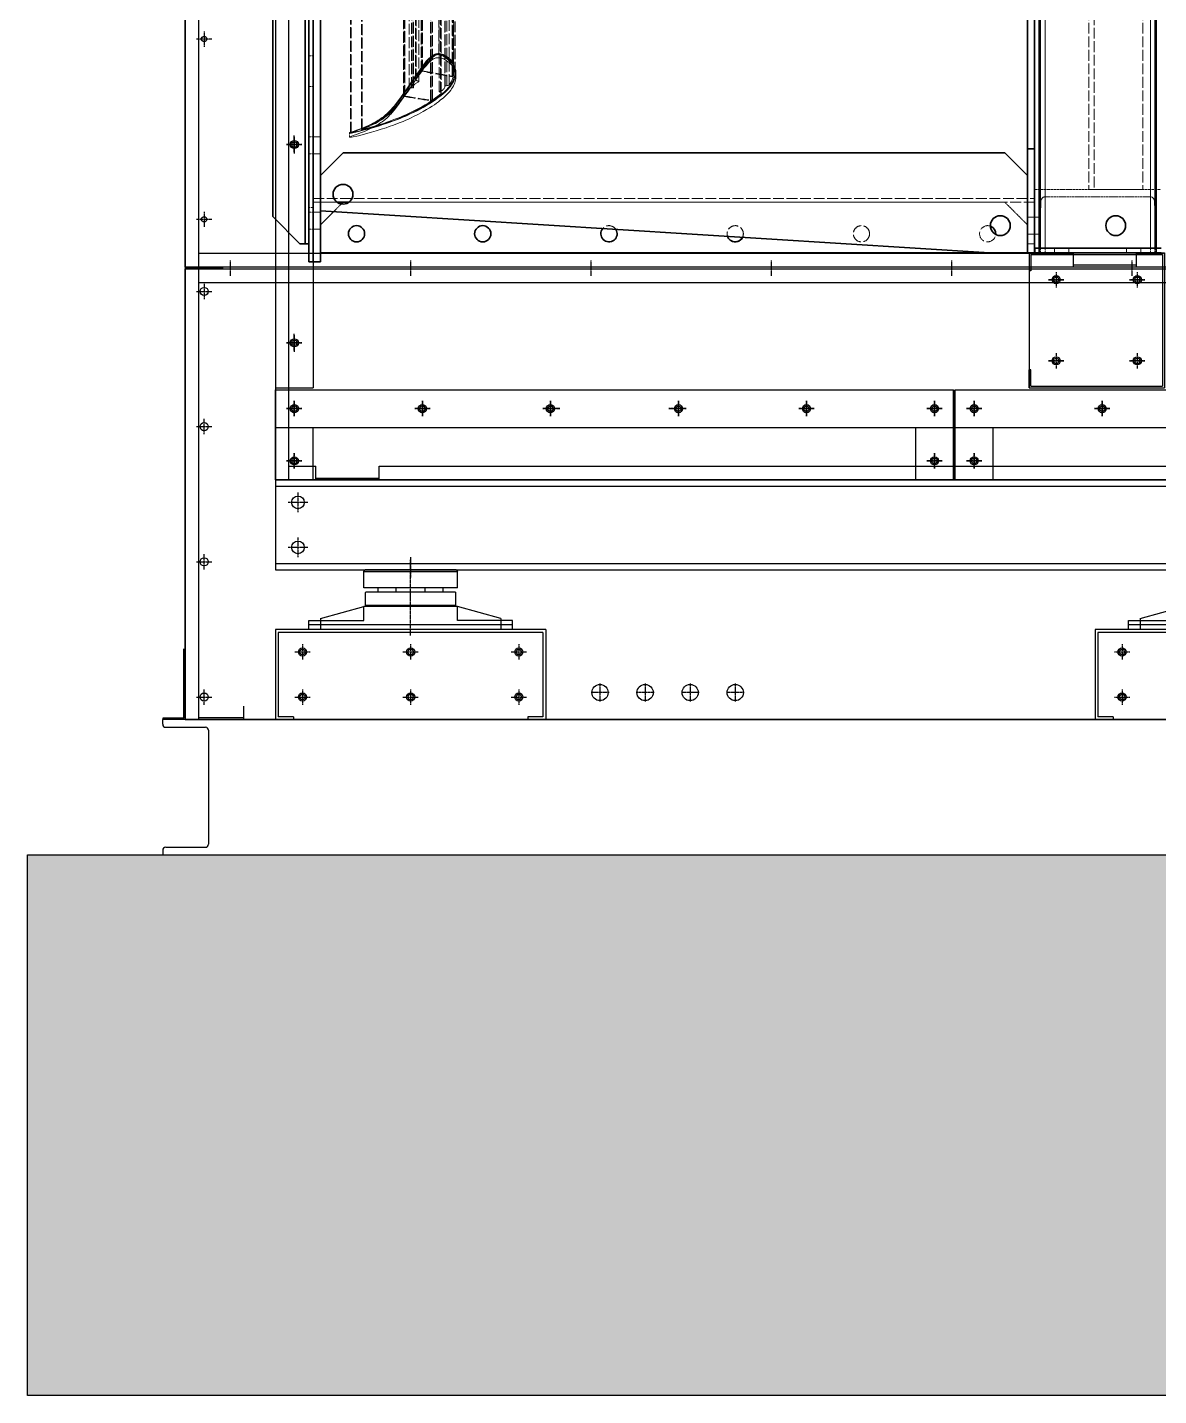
# Model space of a CAD drawing. Header units: millimetres. Extents: x 2913 to 35025, y 2470 to 25178.
# Drawn here: x 14128 to 15382, y 9528 to 11046 of the extents above; entities that cross this region are included whole.
import ezdxf

# ---------------------------------------------------------------- set-up
doc = ezdxf.new("R2010")
doc.units = ezdxf.units.MM
doc.linetypes.add('CENTER', pattern=[2, 1.25, -0.25, 0.25, -0.25])
doc.linetypes.add('DASHED', pattern=[15, 12, -3])
doc.layers.add('center', color=1, linetype='CENTER')
doc.layers.add('냉각탑_찬넬방진', color=1, linetype='Continuous')

# ---------------------------------------------------------------- blocks, each defined once
blk = doc.blocks.new('A$C246C749F')
for p, q in [((0, 150), (0, 0)), ((0, 150), (150, 150)), ((0, 150), (0, 130)), ((2, 148), (148, 148)), ((2, 148), (2, 130)), ((148, 148), (148, 2)), ((150, 150), (150, 0)), ((2, 130), (0, 130)), ((2, 20), (0, 20)), ((0, 0), (0, 20)), ((2, 2), (2, 20)), ((0, 0), (150, 0)), ((2, 2), (148, 2))]:
    blk.add_line(p, q)
for centre in [(30, 120), (120, 120), (30, 30), (120, 30)]:
    blk.add_circle(centre, 3)
at = {"layer": 'center'}
for p, q in [((30, 128.5), (30, 111.5)), ((120, 128.5), (120, 111.5)), ((38.5, 120), (21.5, 120)), ((128.5, 120), (111.5, 120)), ((30, 38.5), (30, 21.5)), ((120, 38.5), (120, 21.5)), ((38.5, 30), (21.5, 30)), ((128.5, 30), (111.5, 30))]:
    blk.add_line(p, q, dxfattribs=at)
blk = doc.blocks.new('A$C637D7238')
at = {"color": 7, "lineweight": 35}
for p, q in [((40, 0), (40, 2540)), ((45, 0), (45, 2540)), ((45, 0), (45, 2540)), ((53, 0), (53, 2540)), ((850, 2530), (850, 10)), ((980, 2530), (980, 10)), ((0, 1268), (0, 50)), ((837, 1270), (837, 125.3)), ((845, 1270), (845, 125.3)), ((36, 1250), (36, 20)), ((40, 1250), (40, 20)), ((40, 228.5), (40, 1250)), ((812, 120.7), (78, 120.7)), ((795, 10), (53, 56.3)), ((795, 10), (53, 10))]:
    blk.add_line(p, q, dxfattribs=at)
at = {"color": 7, "linetype": 'DASHED', "lineweight": 13}
for p, q in [((850, 2530), (850, 10)), ((851.6, 2530), (851.6, 10)), ((856.6, 2530), (856.6, 10)), ((973.4, 2530), (973.4, 10)), ((978.4, 2530), (978.4, 10)), ((980, 2530), (980, 10)), ((40, 60.1), (40, 2479.8)), ((45, 66), (45, 2474)), ((45, 66), (45, 2474)), ((45, 70), (45, 2470)), ((845, 66), (845, 2474)), ((845, 2414.7), (845, 125.3)), ((53, 95.7), (53, 1270)), ((837, 1270), (837, 95.7)), ((184.2, 229.8), (184.2, 1162.5)), ((164.5, 211), (164.5, 1145.7)), ((165.5, 212.4), (165.5, 1147.1)), ((165.5, 212.3), (165.5, 1146.9)), ((165.8, 211.2), (165.8, 1146)), ((166.1, 211.9), (166.1, 1146.6)), ((199, 205.9), (199, 1140.9)), ((199.4, 205.1), (199.4, 1140.2)), ((200, 204.7), (200, 1139.9)), ((200, 204.7), (200, 1139.8)), ((200.4, 206.2), (200.4, 1141.3)), ((200.8, 209.6), (200.8, 1144.4)), ((202.3, 209.6), (202.3, 1144.4)), ((151.5, 192), (151.5, 1127.4)), ((153.9, 192.9), (153.9, 1128.3)), ((155.6, 193), (155.6, 1128.4)), ((155.9, 194.1), (155.9, 1129.5)), ((156, 193.2), (156, 1128.6)), ((156, 193.2), (156, 1128.6)), ((158.4, 202.1), (158.4, 1137.3)), ((158.6, 202.4), (158.6, 1137.6)), ((159.1, 201.3), (159.1, 1136.6)), ((162.1, 199.7), (162.1, 1135.1)), ((162.1, 199.5), (162.1, 1134.8)), ((162.2, 199.6), (162.2, 1134.9)), ((184.6, 188.7), (184.6, 1124)), ((184.7, 188.8), (184.7, 1124.2)), ((184.7, 188.6), (184.7, 1123.9)), ((190.8, 195), (190.8, 1130.4)), ((190.8, 195), (190.8, 1130.4)), ((190.9, 194.1), (190.9, 1129.5)), ((191.2, 195.2), (191.2, 1130.6)), ((193.3, 195.3), (193.3, 1130.7)), ((195.7, 196.2), (195.7, 1131.6)), ((145, 182.9), (145, 1118)), ((145.9, 184.2), (145.9, 1119.4)), ((145.9, 184.1), (145.9, 1119.3)), ((146.4, 183.2), (146.4, 1118.3)), ((146.5, 183.8), (146.5, 1118.9)), ((175, 178.6), (175, 1113.4)), ((175.5, 178.1), (175.5, 1112.8)), ((175.6, 178.3), (175.6, 1113)), ((175.9, 179.1), (175.9, 1113.9)), ((177.1, 179.2), (177.1, 1114)), ((186.3, 187.8), (186.3, 1123.1)), ((186.7, 186.6), (186.7, 1121.8)), ((187, 187), (187, 1122.3)), ((86.2, 143.1), (86.2, 1069.7)), ((86.3, 143.2), (86.3, 1069.8)), ((87, 143), (87, 1069.5)), ((98.6, 146.6), (98.6, 1074.6)), ((98.7, 146.7), (98.7, 1074.8)), ((99.4, 146.5), (99.4, 1074.5)), ((905, 475), (905, 80)), ((911, 484.5), (911, 80)), ((965, 475), (965, 80)), ((45, 70), (845, 70)), ((45, 70), (845, 70)), ((845, 66), (84.6, 66)), ((812, 66), (84.6, 66)), ((845, 66), (84.6, 66)), ((812, 66), (84.6, 66)), ((795, 10), (53, 10))]:
    blk.add_line(p, q, dxfattribs=at)
at = {"color": 7, "lineweight": 13}
for p, q in [((851.6, 2525), (851.6, 15)), ((856.6, 2525), (856.6, 15)), ((973.4, 2525), (973.4, 15)), ((978.4, 2525), (978.4, 15))]:
    blk.add_line(p, q, dxfattribs=at)
at = {"color": 7, "linetype": 'DASHED', "lineweight": 13, "ltscale": 0.008333}
for p, q in [((45, 228.5), (40, 228.5)), ((45, 194.5), (40, 194.5)), ((45, 138.5), (40, 138.5)), ((45, 138.5), (40, 138.5)), ((45, 119.5), (40, 119.5)), ((45, 119.5), (40, 119.5)), ((40, 60), (45, 60)), ((45, 55.1), (40, 55.1)), ((45, 55.1), (40, 55.1)), ((45, 36.1), (40, 36.1)), ((45, 36.1), (40, 36.1)), ((850, 10), (845, 10)), ((851.6, 15), (851.6, 10)), ((856.6, 15), (856.6, 10)), ((867, 10), (867, 15)), ((867, 15), (867, 10)), ((883, 10), (883, 15)), ((883, 15), (883, 10)), ((947, 10), (947, 15)), ((947, 15), (947, 10)), ((963, 10), (963, 15)), ((963, 15), (963, 10)), ((973.4, 15), (973.4, 10)), ((978.4, 15), (978.4, 10)), ((985, 10), (980, 10))]:
    blk.add_line(p, q, dxfattribs=at)
at = {"color": 7, "lineweight": 35, "ltscale": 0.056755}
blk.add_line((40, 194.5), (40, 228.5), dxfattribs=at)
at = {"color": 7, "linetype": 'DASHED', "lineweight": 13, "ltscale": 0.007646}
blk.add_line((203.3, 205), (203.3, 209.6), dxfattribs=at)
at = {"color": 7, "lineweight": 35, "ltscale": 0.224141}
blk.add_line((40, 60), (40, 194.5), dxfattribs=at)
at = {"color": 7, "linetype": 'DASHED', "lineweight": 13, "ltscale": 0.002883}
blk.add_line((153.9, 192.9), (155.6, 193), dxfattribs=at)
at = {"color": 7, "linetype": 'DASHED', "lineweight": 13, "ltscale": 4.21127e-05}
blk.add_line((156, 193.2), (156, 193.2), dxfattribs=at)
at = {"color": 7, "linetype": 'DASHED', "lineweight": 13, "ltscale": 0.003031}
blk.add_line((186.3, 187.8), (184.7, 188.6), dxfattribs=at)
at = {"color": 7, "linetype": 'DASHED', "lineweight": 13, "ltscale": 4.2301e-05}
blk.add_line((190.8, 195), (190.8, 195), dxfattribs=at)
at = {"color": 7, "linetype": 'DASHED', "lineweight": 13, "ltscale": 0.00353}
blk.add_line((193.3, 195.3), (191.2, 195.2), dxfattribs=at)
at = {"color": 7, "linetype": 'DASHED', "lineweight": 13, "ltscale": 0.013333}
for p, q in [((45, 138.5), (53, 138.5)), ((45, 138.5), (53, 138.5)), ((845, 125.3), (837, 125.3)), ((45, 119.5), (53, 119.5)), ((45, 119.5), (53, 119.5)), ((45, 66), (53, 66)), ((45, 66), (53, 66)), ((845, 66), (837, 66)), ((845, 66), (837, 66)), ((45, 55.1), (53, 55.1)), ((45, 55.1), (53, 55.1)), ((845, 49.5), (837, 49.5)), ((837, 49.5), (845, 49.5)), ((837, 49.5), (845, 49.5)), ((845, 49.5), (837, 49.5)), ((45, 36.1), (53, 36.1)), ((45, 36.1), (53, 36.1)), ((845, 30.5), (837, 30.5)), ((837, 30.5), (845, 30.5)), ((837, 30.5), (845, 30.5)), ((845, 30.5), (837, 30.5)), ((845, 20), (837, 20)), ((845, 10), (837, 10))]:
    blk.add_line(p, q, dxfattribs=at)
at = {"color": 7, "linetype": 'DASHED', "lineweight": 13, "ltscale": 0.007705}
blk.add_line((85.1, 138.4), (85.1, 143.1), dxfattribs=at)
at = {"color": 7, "lineweight": 35, "ltscale": 0.192122}
for p, q in [((837, 10), (837, 125.3)), ((845, 125.3), (845, 10)), ((845, 10), (845, 125.3))]:
    blk.add_line(p, q, dxfattribs=at)
at = {"color": 7, "lineweight": 35, "ltscale": 0.013333}
for p, q in [((845, 125.3), (837, 125.3)), ((845, 10), (837, 10)), ((53, 0), (45, 0)), ((53, 0), (45, 0))]:
    blk.add_line(p, q, dxfattribs=at)
at = {"color": 7, "lineweight": 35, "ltscale": 0.058926}
for p, q in [((78, 120.7), (53, 95.7)), ((812, 120.7), (837, 95.7))]:
    blk.add_line(p, q, dxfattribs=at)
at = {"color": 7, "lineweight": 35, "ltscale": 0.065747}
blk.add_line((53, 56.3), (53, 95.7), dxfattribs=at)
at = {"color": 7, "lineweight": 35, "ltscale": 0.142898}
blk.add_line((837, 10), (837, 95.7), dxfattribs=at)
at = {"color": 7, "linetype": 'DASHED', "lineweight": 13, "ltscale": 0.116667}
blk.add_line((845, 80), (845, 10), dxfattribs=at)
at = {"color": 7, "linetype": 'DASHED', "lineweight": 13, "ltscale": 0.233333}
blk.add_line((845, 80), (985, 80), dxfattribs=at)
at = {"color": 7, "linetype": 'DASHED', "lineweight": 13, "ltscale": 0.1}
blk.add_line((905, 80), (965, 80), dxfattribs=at)
at = {"color": 7, "linetype": 'DASHED', "lineweight": 13, "ltscale": 0.006667}
blk.add_line((45, 66), (45, 70), dxfattribs=at)
at = {"color": 7, "linetype": 'DASHED', "lineweight": 13, "ltscale": 0.043934}
blk.add_line((71.4, 66), (45, 66), dxfattribs=at)
blk.add_line((71.4, 66), (45, 66), dxfattribs=at)
at = {"color": 7, "linetype": 'DASHED', "lineweight": 13, "ltscale": 0.11}
blk.add_line((45, 66), (45, 0), dxfattribs=at)
at = {"color": 7, "linetype": 'DASHED', "lineweight": 13, "ltscale": 0.020195}
blk.add_line((67.4, 55.4), (76, 64), dxfattribs=at)
blk.add_line((67.4, 55.4), (76, 64), dxfattribs=at)
at = {"color": 7, "lineweight": 35, "ltscale": 0.022133}
blk.add_line((84.6, 66), (71.4, 66), dxfattribs=at)
blk.add_line((84.6, 66), (71.4, 66), dxfattribs=at)
at = {"color": 7, "lineweight": 35, "ltscale": 0.004807}
blk.add_line((76, 64), (78, 66), dxfattribs=at)
blk.add_line((76, 64), (78, 66), dxfattribs=at)
at = {"color": 7, "lineweight": 35, "ltscale": 0.011067}
blk.add_line((84.6, 66), (78, 66), dxfattribs=at)
blk.add_line((84.6, 66), (78, 66), dxfattribs=at)
at = {"color": 7, "linetype": 'DASHED', "lineweight": 13, "ltscale": 0.058926}
blk.add_line((812, 66), (837, 41), dxfattribs=at)
blk.add_line((812, 66), (837, 41), dxfattribs=at)
at = {"color": 7, "linetype": 'DASHED', "lineweight": 13, "ltscale": 0.095349}
for p, q in [((852, 67.2), (850, 10)), ((980, 10), (978, 67.2))]:
    blk.add_line(p, q, dxfattribs=at)
at = {"color": 7, "linetype": 'DASHED', "lineweight": 13, "ltscale": 0.193355}
blk.add_line((973, 72), (857, 72), dxfattribs=at)
at = {"color": 7, "lineweight": 35, "ltscale": 0.070711}
blk.add_line((0, 50), (30, 20), dxfattribs=at)
at = {"color": 7, "linetype": 'DASHED', "lineweight": 13, "ltscale": 0.093818}
blk.add_line((53, 0), (53, 56.3), dxfattribs=at)
at = {"color": 7, "lineweight": 35, "ltscale": 0.033924}
blk.add_line((53, 41), (67.4, 55.4), dxfattribs=at)
blk.add_line((53, 41), (67.4, 55.4), dxfattribs=at)
at = {"color": 7, "linetype": 'DASHED', "lineweight": 13, "ltscale": 0.010079}
for p, q in [((851, 49.5), (845, 49.5)), ((845, 49.5), (851, 49.5)), ((851, 30.5), (845, 30.5)), ((845, 30.5), (851, 30.5))]:
    blk.add_line(p, q, dxfattribs=at)
at = {"color": 7, "linetype": 'DASHED', "lineweight": 13, "ltscale": 0.010632}
blk.add_line((851.4, 49.5), (845, 49.5), dxfattribs=at)
blk.add_line((851.4, 49.5), (845, 49.5), dxfattribs=at)
at = {"color": 7, "linetype": 'DASHED', "lineweight": 13, "ltscale": 0.008224}
blk.add_line((53, 36.1), (53, 41), dxfattribs=at)
at = {"color": 7, "linetype": 'DASHED', "lineweight": 13, "ltscale": 0.051667}
blk.add_line((53, 41), (53, 10), dxfattribs=at)
at = {"color": 7, "lineweight": 35, "ltscale": 0.043443}
blk.add_line((53, 10), (53, 36.1), dxfattribs=at)
at = {"color": 7, "linetype": 'DASHED', "lineweight": 13, "ltscale": 0.009526}
blk.add_line((850.7, 30.5), (845, 30.5), dxfattribs=at)
blk.add_line((850.7, 30.5), (845, 30.5), dxfattribs=at)
at = {"color": 7, "lineweight": 35, "ltscale": 0.01}
blk.add_line((30, 20), (36, 20), dxfattribs=at)
at = {"color": 7, "lineweight": 35, "ltscale": 0.006667}
blk.add_line((40, 20), (36, 20), dxfattribs=at)
at = {"color": 7, "lineweight": 35, "ltscale": 0.07}
blk.add_line((837, 10), (795, 10), dxfattribs=at)
at = {"color": 7, "lineweight": 35, "ltscale": 0.008333}
for p, q in [((845, 10), (850, 10)), ((845.2, 15), (845.2, 10)), ((980, 10), (985, 10)), ((40, 0), (45, 0))]:
    blk.add_line(p, q, dxfattribs=at)
at = {"color": 7, "lineweight": 35, "ltscale": 0.233333}
for p, q in [((985.2, 15), (845.2, 15)), ((845.2, 10), (985.2, 10))]:
    blk.add_line(p, q, dxfattribs=at)
at = {"color": 7, "linetype": 'DASHED', "lineweight": 13, "ltscale": 0.002746}
for p, q in [((850, 10), (851.6, 10)), ((980, 10), (978.4, 10))]:
    blk.add_line(p, q, dxfattribs=at)
at = {"color": 7, "linetype": 'DASHED', "lineweight": 13, "ltscale": 0.008328}
for p, q in [((856.6, 10), (851.6, 10)), ((978.4, 10), (973.4, 10))]:
    blk.add_line(p, q, dxfattribs=at)
at = {"color": 7, "linetype": 'DASHED', "lineweight": 13, "ltscale": 0.194519}
blk.add_line((856.6, 10), (973.4, 10), dxfattribs=at)
at = {"color": 7, "linetype": 'DASHED', "lineweight": 13}
for points in [[(85.6, 143.3), (89.3, 144.5), (93.1, 145.8), (97.3, 147.4), (99.6, 148.3), (102.5, 149.5), (105.4, 150.8), (108.4, 152.2), (111.2, 153.6), (113.7, 154.9), (115.4, 155.9), (117, 156.9), (118.6, 157.9), (120.1, 158.9), (121.5, 159.9), (122.8, 160.8), (124, 161.8), (125.2, 162.8), (126.5, 163.9), (127.6, 165), (128.8, 166.1), (130.1, 167.4), (131.3, 168.8), (132.6, 170.3), (134.7, 172.7), (136.1, 174.5), (139, 178.3), (142.4, 183), (146.2, 188.2), (149.4, 192.8), (153.2, 198.3), (154.8, 200.6), (157.4, 204.6), (159.8, 208.1), (162.7, 212.1), (165.8, 216.4), (167, 218.1), (168.6, 220.2), (170.4, 222.3), (172.1, 224.2), (173.6, 225.8), (174.5, 226.7), (176, 228), (176.7, 228.5), (177.4, 229.1), (178.2, 229.6), (179.1, 230), (179.7, 230.2), (180.3, 230.4), (181.1, 230.6), (181.8, 230.7), (183, 230.9), (184.3, 230.9)], [(86.3, 143.2), (90.2, 144.4), (92.1, 145), (95.3, 146.2), (98.4, 147.3), (103.1, 149.3), (106.3, 150.6), (109.3, 152.1), (112.3, 153.5), (114.8, 154.9), (117.6, 156.5), (120.2, 158.2), (122.7, 159.9), (125, 161.7), (126.3, 162.8), (127.6, 164), (128.8, 165.1), (130, 166.3), (131.3, 167.6), (132.5, 168.9), (134.5, 171.2), (136.6, 173.9), (138.1, 175.8), (140.7, 179.2), (143.4, 182.9), (147.1, 188.1), (149.6, 191.5), (152.5, 195.8), (155.2, 199.7), (157.8, 203.7), (160.5, 207.6), (162.4, 210.3), (165, 213.8), (166.2, 215.5), (167.7, 217.5), (168.4, 218.5), (169.5, 220), (171, 221.9), (172.8, 223.8), (174.4, 225.5), (175.5, 226.6), (176.4, 227.4), (177.4, 228.2), (178, 228.6), (178.6, 229), (179.4, 229.5), (180.5, 229.9), (181.1, 230.1), (182.1, 230.3), (183.2, 230.4), (184.2, 230.4)], [(184.2, 229.8), (183.6, 229.7), (183.1, 229.7), (182.4, 229.6), (181.7, 229.5), (180.8, 229.2), (180.3, 229), (179.9, 228.7), (179.4, 228.4), (179, 228.1), (177.8, 227.1), (176.6, 226.1), (175.6, 225.1), (174.6, 224), (172.7, 221.9), (171.7, 220.8)], [(202.3, 209.6), (202.2, 210.8), (202.1, 212.1), (201.8, 213.4), (201.4, 214.9), (201, 215.8), (200.3, 217.7), (199.8, 218.8), (199.4, 219.6), (199, 220.4), (198.5, 221.2), (197.7, 222.3), (197, 223.3), (196.1, 224.2), (195.1, 225.1), (194.3, 225.7), (193.5, 226.3), (191.5, 227.6), (190.4, 228.4), (189.1, 229.1), (188.3, 229.5), (187.3, 229.9), (186.1, 230.2), (185.2, 230.4), (184.2, 230.4)], [(184.2, 229.8), (184.8, 229.7), (185.4, 229.6), (186, 229.5), (186.6, 229.3), (187.7, 228.8), (188.6, 228.3), (189.7, 227.6), (191.3, 226.6), (192.5, 225.8), (193.7, 224.8), (194.7, 223.9), (195.4, 223.3), (196, 222.6), (196.5, 221.9), (197, 221.2), (197.4, 220.4), (198.1, 219.1), (198.6, 218), (199.3, 216.4), (199.7, 215.3), (200, 214.3), (200.4, 212.9), (200.6, 211.8), (200.7, 210.7), (200.8, 209.6)], [(203.3, 209.6), (203.2, 210.5), (203.2, 211.5), (203, 212.5), (202.8, 213.4), (202.5, 214.4), (202, 215.9), (201.4, 217.5), (200.7, 219), (200.3, 219.8), (199.9, 220.6), (199.2, 221.7), (198.4, 222.8), (197.6, 223.8), (196.7, 224.7), (195.9, 225.4), (194.5, 226.4), (193.4, 227.2), (191.8, 228.3), (190.7, 229), (190.1, 229.3), (189.2, 229.8), (188.1, 230.2), (186.9, 230.6), (185.8, 230.8), (185.1, 230.9), (184.3, 230.9)], [(85.6, 138.7), (89.3, 139.9), (93.1, 141.2), (97.3, 142.8), (99.7, 143.7), (102.6, 144.9), (105.4, 146.2), (108.4, 147.6), (111.2, 149), (113.7, 150.3), (115.4, 151.3), (117, 152.3), (118.6, 153.3), (120.1, 154.3), (121.5, 155.3), (122.8, 156.2), (124, 157.2), (125.2, 158.2), (126.5, 159.3), (127.6, 160.4), (128.8, 161.5), (130.1, 162.8), (131.3, 164.2), (132.6, 165.7), (134.7, 168.1), (136.2, 170), (138.6, 173.1), (140.3, 175.4), (143, 179.1), (147.8, 185.9), (149.4, 188.2), (153.2, 193.7), (154.8, 196), (158, 200.9), (159.8, 203.6), (161.7, 206.2), (165, 210.8), (167, 213.5), (168.1, 214.9), (170.1, 217.4), (172.1, 219.7), (173.3, 220.9), (174.5, 222.1), (175.8, 223.2), (176.7, 224), (177.4, 224.5), (178.2, 225), (179, 225.4), (179.6, 225.6), (180.3, 225.8), (181, 226), (181.7, 226.1), (183, 226.3), (184.3, 226.3)], [(171.7, 220.8), (170.4, 219.1), (169.2, 217.4), (166.7, 214.1), (165.5, 212.4)], [(203.3, 205), (203.2, 205.9), (203.2, 206.9), (203, 207.9), (202.8, 208.9), (202.5, 209.8), (202.2, 210.8), (201.8, 211.9), (200.9, 214), (200.2, 215.6), (199.5, 216.7), (198.7, 217.9), (197.9, 218.8), (197, 219.8), (196, 220.6), (195.3, 221.3), (194.4, 221.9), (192.5, 223.2), (191.3, 224), (190.7, 224.4), (189.7, 224.9), (188.6, 225.4), (187.3, 225.9), (186.3, 226.1), (185.2, 226.3), (184.3, 226.3)], [(87, 143), (94.2, 144.6), (101, 146.4), (106.3, 147.8), (111.6, 149.3), (116.7, 150.8), (121.7, 152.4), (126.5, 154), (128.9, 154.8), (134.6, 156.8), (140.1, 159), (145, 161), (149.8, 163.2), (152.8, 164.6), (155.7, 166), (159, 167.6), (162.2, 169.3), (164.8, 170.7), (167.5, 172.2), (169.8, 173.5), (172, 174.8), (175.1, 176.7), (178, 178.6), (180.8, 180.6), (183.5, 182.6), (185.8, 184.4), (188.4, 186.6), (190.8, 188.8), (192, 190), (193.1, 191.1), (194.7, 192.8), (196, 194.4), (197.2, 196), (198.2, 197.6), (199.2, 199.2), (200, 200.8), (200.7, 202.4), (201.3, 204), (201.8, 205.7), (202.1, 207.1), (202.2, 208.5), (202.3, 209.6)], [(87.6, 142.7), (95, 144.5), (101.8, 146.2), (105.7, 147.2), (109.6, 148.3), (114.7, 149.8), (118.5, 150.9), (122.1, 152.1), (125.7, 153.2), (129.3, 154.5), (133.9, 156.1), (138.4, 157.8), (141.5, 159), (144.5, 160.3), (147.5, 161.6), (150.5, 162.9), (153.4, 164.3), (156.3, 165.7), (161.6, 168.3), (164.2, 169.7), (166.8, 171.1), (170.6, 173.3), (173.9, 175.3), (177.4, 177.5), (180.8, 179.8), (183.7, 182), (186.4, 184), (188.9, 186.1), (190.9, 187.9), (192.8, 189.7), (194.6, 191.6), (196.1, 193.2), (197.4, 194.9), (198.5, 196.4), (199.5, 198), (200.4, 199.6), (201.2, 201.2), (201.9, 202.9), (202.4, 204.5), (202.9, 206.1), (203.1, 207.5), (203.3, 208.9), (203.3, 209.6)], [(87.6, 138.1), (95, 139.8), (101.8, 141.5), (105.7, 142.6), (109.6, 143.7), (114.8, 145.2), (120.3, 146.9), (125.7, 148.6), (129.3, 149.9), (133.9, 151.5), (138.4, 153.2), (141.5, 154.5), (144.6, 155.7), (147.6, 157), (150.5, 158.3), (153.5, 159.7), (156.3, 161.1), (161.6, 163.8), (164.2, 165.1), (166.8, 166.5), (170.6, 168.7), (174, 170.7), (176.7, 172.4), (179.3, 174.2), (181.8, 176), (183.8, 177.4), (186.3, 179.4), (188.9, 181.5), (190.9, 183.3), (192.8, 185.1), (194.6, 187), (196.1, 188.6), (197.4, 190.3), (198.5, 191.9), (199.5, 193.4), (200.4, 195), (201.2, 196.7), (201.9, 198.3), (202.5, 199.9), (202.9, 201.5), (203.1, 202.9), (203.2, 204), (203.3, 205)], [(162.1, 199.5), (160.5, 198.8), (159.7, 198.5), (159.1, 198.1), (158.2, 197.6), (157.5, 197), (156.9, 196.4), (156.5, 195.9), (156.2, 195.3), (156, 194.7), (155.9, 194.1)], [(164.5, 211), (162.6, 208.4), (160.3, 204.9), (158.6, 202.4)], [(165.8, 211.2), (165.2, 211.3), (165, 211.2), (164.7, 211.1), (164.6, 211.1), (164.5, 211)], [(200, 204.7), (199.4, 202.9), (198.6, 201.2), (197.8, 199.5), (196.8, 197.8), (195.7, 196.2)], [(199, 205.9), (199.6, 205.8), (199.8, 205.9), (200.1, 205.9), (200.2, 206), (200.3, 206.1), (200.4, 206.2)], [(200.8, 209.6), (200.7, 208.2), (200.5, 206.9), (200.4, 206.2)], [(136, 171.2), (138.4, 174), (140.6, 176.9), (143.2, 180.5), (145, 182.9)], [(146.4, 183.2), (145.7, 183.2), (145.5, 183.2), (145.2, 183.1), (145.1, 183), (145, 182.9)], [(153.9, 192.9), (153.1, 192.8), (152.5, 192.6), (151.9, 192.4), (151.6, 192.2), (151.5, 192)], [(155.6, 193), (155.9, 193), (156, 193.1), (156, 193.2), (156, 193.2)], [(177.1, 179.2), (179.2, 180.7), (181.1, 182.1), (183.1, 183.6), (184.9, 185.1), (186.7, 186.6)], [(184.7, 188.8), (186.3, 189.4), (187.1, 189.8), (187.8, 190.1), (188.6, 190.6), (189.3, 191.2), (189.9, 191.7), (190.3, 192.3), (190.6, 192.9), (190.8, 193.5), (190.9, 194.1)], [(191.2, 195.2), (190.9, 195.1), (190.8, 195.1), (190.8, 195), (190.8, 195)], [(193.3, 195.3), (194, 195.4), (194.7, 195.6), (195.3, 195.8), (195.5, 196), (195.7, 196.2)], [(99.4, 146.5), (105.1, 148.1), (110.3, 149.5), (115.4, 151), (119.1, 152.2), (122.8, 153.4), (127.7, 155.1), (130.1, 155.9), (134.5, 157.6), (138.8, 159.2), (141.7, 160.5), (144.7, 161.7), (147.6, 163), (152.1, 165.1), (156.5, 167.3), (161, 169.6), (165.3, 171.9), (169.1, 174.1), (172.3, 176), (175.5, 178.1)], [(117.3, 155.4), (119.7, 156.8), (122, 158.3), (124.1, 159.8), (126.1, 161.3), (128, 162.9), (129.3, 164.1), (130.6, 165.3), (131.8, 166.5), (133.1, 167.8), (134.6, 169.5), (136, 171.2)], [(175.9, 179.1), (176.5, 179), (176.7, 179.1), (177, 179.1), (177.1, 179.2)], [(98.7, 146.7), (100.7, 147.5), (104.7, 149.2), (107.6, 150.4), (110.4, 151.7), (114, 153.5), (115.7, 154.4), (117.3, 155.4)], [(85.1, 143.1), (85.1, 143.1), (85.1, 143.1), (85.2, 143.2), (85.3, 143.2), (85.6, 143.3)], [(87.6, 142.7), (87.1, 142.6), (86.8, 142.6), (86.2, 142.7), (85.8, 142.7), (85.5, 142.8), (85.3, 142.9), (85.1, 143), (85.1, 143), (85.1, 143.1)], [(85.1, 138.4), (85.1, 138.5), (85.1, 138.5), (85.2, 138.6), (85.3, 138.6), (85.6, 138.7)], [(87.6, 138.1), (87.1, 138), (86.8, 138), (86.2, 138), (85.8, 138.1), (85.5, 138.2), (85.3, 138.3), (85.1, 138.4), (85.1, 138.4), (85.1, 138.4)], [(87, 143), (86.7, 142.9), (86.4, 143), (86.2, 143), (86.2, 143), (86.2, 143.1)], [(99.4, 146.5), (99.1, 146.5), (98.8, 146.5), (98.6, 146.6), (98.6, 146.6), (98.6, 146.6)]]:
    blk.add_lwpolyline(points, dxfattribs=at)
at = {"color": 7, "lineweight": 35}
for centre, radius in [((78, 74.8), 11), ((807, 40), 11), ((935, 40), 11), ((93, 31), 9), ((93, 31), 9), ((233, 31), 9), ((233, 31), 9)]:
    blk.add_circle(centre, radius, dxfattribs=at)
at = {"color": 7, "linetype": 'DASHED', "lineweight": 13}
blk.add_circle((653, 31), 9, dxfattribs=at)
blk.add_circle((653, 31), 9, dxfattribs=at)
for centre, radius, start, end in [((159, 202.1), 0.595, 144.8184, 178.7638), ((694.9, 1244.2), 1172.5, 242.8086, 242.9747), ((165.7, 212.3), 0.222, 141.7203, 178.4651), ((1494.4, 7393.8), 7304.4, 259.52053, 259.78824), ((1498.4, 7395), 7305.7, 259.4924, 259.7548), ((199.8, 204.7), 0.181, 342.9479, 359.8589), ((-1292.7, 1211.7), 1767.9, 324.4633, 324.7738), ((146.1, 184.1), 0.17, 142.4288, 178.4522), ((1299.1, 7312.1), 7221.5, 260.81445, 261.04445), ((1303.3, 7314.4), 7223.9, 260.78501, 261.02098), ((158.8, 194.1), 2.87, 180.1439, 197.836), ((188, 194.1), 2.9, 0.1829, 17.7288), ((857, 67), 5, 90, 178), ((973, 67), 5, 2, 90), ((373, 31), 9, 32.6392, 140.221), ((373, 31), 9, 32.6392, 140.2211), ((513, 31), 9, 334.23, 198.6302), ((513, 31), 9, 334.23, 241.3521), ((793, 31), 9, 70.4443, 355.0238), ((793, 31), 9, 70.4443, 355.0238)]:
    blk.add_arc(centre, radius, start, end, dxfattribs=at)
at = {"color": 7, "lineweight": 35}
for centre, start, end in [((373, 31), 140.221, 32.6392), ((373, 31), 140.2211, 32.6392), ((793, 31), 355.0238, 70.4443), ((793, 31), 355.0238, 70.4443), ((513, 31), 198.6302, 334.23), ((513, 31), 241.3521, 334.23)]:
    blk.add_arc(centre, 9, start, end, dxfattribs=at)
at = {"color": 7, "linetype": 'DASHED', "lineweight": 13}
for centre, major_axis, ratio, start_param, end_param in [((161.5, 202.1), (3.02, 0.01), 0.412732, 3.140179, 3.814439), ((161.7, 199.6), (0.499, 0), 0.409856, 0.000268, 0.677542), ((161.7, 199.6), (0.501, 0), 0.40933, 5.417916, 6.283459), ((166.5, 212.3), (1, 0), 0.432553, 3.141141, 4.304995), ((199, 204.7), (0.997, -0.001), 0.419741, 0.000429, 1.167746), ((146.9, 184.1), (1, 0), 0.37837, 3.141146, 4.304849), ((185.1, 188.7), (0.499, 0), 0.388471, 2.274554, 3.141422), ((185.1, 188.7), (0.501, 0), 0.387945, 3.141429, 3.817782), ((184, 187.1), (2.98, -0.01), 0.386399, 0.001189, 0.680957), ((184, 187.1), (3.02, -0.01), 0.383791, 5.866902, 6.284276), ((174.6, 178.3), (0.997, -0.001), 0.367172, 0.000367, 1.167923), ((174.6, 178.3), (1, 0), 0.366225, 5.781275, 6.283526), ((86.7, 143.1), (0.499, 0), 0.281141, 2.403817, 3.141472), ((99.1, 146.6), (0.499, 0), 0.291085, 2.492365, 3.141424), ((851, 40), (0, 9.5), 0.034921, 0.002307, 2.070793), ((851, 40), (0, 9.5), 0.034919, 5.212509, 6.28548), ((851, 40), (0, 9.5), 0.034919, 2.070918, 3.141543), ((851, 40), (0, 9.5), 0.034921, 3.141555, 5.212385)]:
    blk.add_ellipse(centre, major_axis=major_axis, ratio=ratio, start_param=start_param, end_param=end_param, dxfattribs=at)
at = {"color": 7, "lineweight": 35}
for ratio, start_param, end_param in [(0.034921, 6.283148, 8.353978), (0.034919, 5.212511, 6.283135), (0.034919, 2.070918, 3.141543), (0.034921, 3.141555, 5.212385)]:
    blk.add_ellipse((851, 40), major_axis=(0, 9.5), ratio=ratio, start_param=start_param, end_param=end_param, dxfattribs=at)
blk = doc.blocks.new('A$C7585302F')
for p, q in [((0, 9.5), (0, 2715.5)), ((0, 9.5), (0, 2715.5)), ((0, 9.5), (0, 2715.5)), ((0, 9.5), (0, 2715.5)), ((15, 9.5), (15, 2715.5)), ((0, 39.5), (0, 9.5)), ((985, 24.5), (15, 24.5)), ((985, 9.5), (985, 24.5)), ((1055, 9.5), (1055, 24.5)), ((1085, 24.5), (1055, 24.5)), ((1100, 9.5), (0, 9.5)), ((0, 9.5), (42, 9.5)), ((1055, 11.5), (985, 11.5))]:
    blk.add_line(p, q)
for centre in [(21, 262.5), (21, 62.5)]:
    blk.add_circle(centre, 3)
at = {"layer": 'center'}
for p, q in [((29.5, 262.5), (12.5, 262.5)), ((21, 271), (21, 254)), ((29.5, 62.5), (12.5, 62.5)), ((21, 71), (21, 54)), ((50, 17), (50, 0)), ((250, 17), (250, 0)), ((450, 17), (450, 0)), ((650, 17), (650, 0)), ((850, 17), (850, 0)), ((1050, 17), (1050, 0))]:
    blk.add_line(p, q, dxfattribs=at)
blk = doc.blocks.new('A$C00E132E5')
for p, q in [((61, 52.6), (61, 71.1)), ((61, 70.6), (165, 70.6)), ((62.5, 72.6), (163.5, 72.6)), ((165, 52.6), (165, 71.1)), ((61, 52.6), (165, 52.6)), ((63, 33.6), (63, 47.6)), ((63.5, 48.1), (162.5, 48.1)), ((77, 48.1), (77, 52.6)), ((97, 48.1), (97, 52.6)), ((129, 48.1), (129, 52.6)), ((149, 48.1), (149, 52.6)), ((163, 33.6), (163, 47.6)), ((13, 18.6), (61, 32.1)), ((61, 32.1), (165, 32.1)), ((61, 16.6), (61, 32.1)), ((63.5, 33.1), (162.5, 33.1)), ((77, 32.1), (77, 33.1)), ((97, 32.1), (97, 33.1)), ((129, 32.1), (129, 33.1)), ((149, 32.1), (149, 33.1)), ((165, 16.6), (165, 32.1)), ((213, 18.6), (165, 32.1)), ((0, 16.6), (61, 16.6)), ((0, 6.6), (0, 16.6)), ((13, 18.6), (13, 6.6)), ((226, 16.6), (165, 16.6)), ((213, 18.6), (213, 6.6)), ((226, 6.6), (226, 16.6)), ((0, 11.6), (226, 11.6)), ((0, 6.6), (226, 6.6))]:
    blk.add_line(p, q)
for centre, radius, start, end in [((62.5, 71.1), 1.5, 90, 180), ((163.5, 71.1), 1.5, 0, 90), ((63.5, 47.6), 0.5, 90, 180), ((162.5, 47.6), 0.5, 0, 90), ((63.5, 33.6), 0.5, 180, 270), ((162.5, 33.6), 0.5, 270, 0)]:
    blk.add_arc(centre, radius, start, end)
at = {"layer": 'center'}
blk.add_line((113, 0), (113, 83.7), dxfattribs=at)
blk = doc.blocks.new('A$C6D98368F')
for p, q in [((0, 266), (2118, 266)), ((0, 266), (0, 166)), ((0, 266), (0, 166)), ((0, 259), (2118, 259)), ((0, 259), (2118, 259)), ((2118, 266), (2118, 166)), ((2118, 266), (2118, 166)), ((0, 173), (2118, 173)), ((0, 173), (2118, 173)), ((0, 166), (2118, 166)), ((0, 166), (2118, 166)), ((0, 100), (0, 0)), ((300, 100), (0, 100)), ((3.2, 96.8), (3.2, 3.2)), ((296.8, 96.8), (3.2, 96.8)), ((296.8, 96.8), (296.8, 3.2)), ((300, 100), (300, 0)), ((909, 100), (909, 0)), ((1209, 100), (909, 100)), ((912.2, 96.8), (912.2, 3.2)), ((1205.8, 96.8), (912.2, 96.8)), ((1205.8, 96.8), (1205.8, 3.2)), ((1209, 100), (1209, 0)), ((1818, 100), (1818, 0)), ((2118, 100), (1818, 100)), ((1821.2, 96.8), (1821.2, 3.2)), ((2114.8, 96.8), (1821.2, 96.8)), ((2114.8, 96.8), (2114.8, 3.2)), ((2118, 100), (2118, 0)), ((20, 3.2), (3.2, 3.2)), ((20, 3.2), (20, 0)), ((280, 3.2), (280, 0)), ((296.8, 3.2), (280, 3.2)), ((929, 3.2), (912.2, 3.2)), ((929, 3.2), (929, 0)), ((1189, 3.2), (1189, 0)), ((1205.8, 3.2), (1189, 3.2)), ((1838, 3.2), (1821.2, 3.2)), ((1838, 3.2), (1838, 0)), ((2098, 3.2), (2098, 0)), ((2114.8, 3.2), (2098, 3.2)), ((20, 0), (0, 0)), ((300, 0), (0, 0)), ((300, 0), (280, 0)), ((929, 0), (909, 0)), ((1209, 0), (909, 0)), ((1209, 0), (1189, 0)), ((1838, 0), (1818, 0)), ((2118, 0), (1818, 0)), ((2118, 0), (2098, 0))]:
    blk.add_line(p, q)
for centre, radius in [((25, 241), 7), ((25, 241), 7), ((25, 241), 7), ((1059, 241), 7), ((1059, 241), 7), ((1059, 241), 7), ((2093, 241), 7), ((2093, 241), 7), ((2093, 241), 7), ((25, 191), 7), ((25, 191), 7), ((1059, 191), 7), ((1059, 191), 7), ((2093, 191), 7), ((2093, 191), 7), ((30, 75), 3), ((150, 75), 3), ((270, 75), 3), ((939, 75), 3), ((1059, 75), 3), ((1179, 75), 3), ((1848, 75), 3), ((1968, 75), 3), ((2088, 75), 3), ((30, 25), 3), ((150, 25), 3), ((270, 25), 3), ((939, 25), 3), ((1059, 25), 3), ((1179, 25), 3), ((1848, 25), 3), ((1968, 25), 3), ((2088, 25), 3)]:
    blk.add_circle(centre, radius)
at = {"layer": 'center'}
for p, q in [((25, 252), (25, 230)), ((1059, 252), (1059, 230)), ((2093, 252), (2093, 230)), ((36, 241), (14, 241)), ((1048, 241), (1070, 241)), ((2082, 241), (2104, 241)), ((25, 202), (25, 180)), ((1059, 202), (1059, 180)), ((2093, 202), (2093, 180)), ((36, 191), (14, 191)), ((1048, 191), (1070, 191)), ((2082, 191), (2104, 191)), ((150, 180.2), (150, 157.5)), ((1059, 180.2), (1059, 157.5)), ((1968, 180.2), (1968, 157.5)), ((30, 83.5), (30, 66.5)), ((150, 83.5), (150, 66.5)), ((270, 83.5), (270, 66.5)), ((939, 83.5), (939, 66.5)), ((1059, 83.5), (1059, 66.5)), ((1179, 83.5), (1179, 66.5)), ((1848, 83.5), (1848, 66.5)), ((1968, 83.5), (1968, 66.5)), ((2088, 83.5), (2088, 66.5)), ((21.5, 75), (38.5, 75)), ((141.5, 75), (158.5, 75)), ((261.5, 75), (278.5, 75)), ((930.5, 75), (947.5, 75)), ((1050.5, 75), (1067.5, 75)), ((1170.5, 75), (1187.5, 75)), ((1839.5, 75), (1856.5, 75)), ((1959.5, 75), (1976.5, 75)), ((2079.5, 75), (2096.5, 75)), ((30, 33.5), (30, 16.5)), ((150, 33.5), (150, 16.5)), ((270, 33.5), (270, 16.5)), ((939, 33.5), (939, 16.5)), ((1059, 33.5), (1059, 16.5)), ((1179, 33.5), (1179, 16.5)), ((1848, 33.5), (1848, 16.5)), ((1968, 33.5), (1968, 16.5)), ((2088, 33.5), (2088, 16.5)), ((21.5, 25), (38.5, 25)), ((141.5, 25), (158.5, 25)), ((261.5, 25), (278.5, 25)), ((930.5, 25), (947.5, 25)), ((1050.5, 25), (1067.5, 25)), ((1170.5, 25), (1187.5, 25)), ((1839.5, 25), (1856.5, 25)), ((1959.5, 25), (1976.5, 25)), ((2079.5, 25), (2096.5, 25))]:
    blk.add_line(p, q, dxfattribs=at)
at = {"xscale": -1}
for p in [(263, 93.4), (1172, 93.4), (2081, 93.4)]:
    blk.add_blockref('A$C00E132E5', p, dxfattribs=at)
blk = doc.blocks.new('A$C61652433')
for p, q in [((42, 1409), (0, 1409)), ((0, 1409), (0, 0)), ((42, 1409), (42, 0)), ((0, 0), (42, 0))]:
    blk.add_line(p, q)
for centre in [(21, 1370), (21, 1150), (21, 930), (21, 710), (21, 490), (21, 270), (21, 50)]:
    blk.add_circle(centre, 4.5)
at = {"layer": 'center'}
for p, q in [((29.5, 1370), (12.5, 1370)), ((21, 1363), (21, 1380)), ((21, 1361.5), (21, 1378.5)), ((21, 1143), (21, 1160)), ((21, 1141.5), (21, 1158.5)), ((29.5, 1150), (12.5, 1150)), ((29.5, 930), (12.5, 930)), ((21, 923), (21, 940)), ((21, 921.5), (21, 938.5)), ((21, 703), (21, 720)), ((21, 701.5), (21, 718.5)), ((29.5, 710), (12.5, 710)), ((29.5, 490), (12.5, 490)), ((21, 483), (21, 500)), ((21, 481.5), (21, 498.5)), ((21, 263), (21, 280)), ((21, 261.5), (21, 278.5)), ((29.5, 270), (12.5, 270)), ((29.5, 50), (12.5, 50)), ((21, 43), (21, 60)), ((21, 41.5), (21, 58.5))]:
    blk.add_line(p, q, dxfattribs=at)
blk = doc.blocks.new('A$C2DCE4B7C')
for p, q in [((0, 0), (0, 100)), ((0, 0), (0, 100)), ((0, 100), (752, 100)), ((752, 100), (752, 0)), ((752, 0), (752, 100)), ((0, 0), (0, 58)), ((0, 58), (752, 58)), ((42, 0), (42, 58)), ((710, 58), (710, 0)), ((0, 0), (42, 0)), ((710, 0), (752, 0))]:
    blk.add_line(p, q)
for centre in [(21, 79), (163, 79), (305, 79), (447, 79), (589, 79), (731, 79), (731, 79), (21, 21), (731, 21)]:
    blk.add_circle(centre, 3)
at = {"layer": 'center'}
for p, q in [((29.5, 79), (12.5, 79)), ((12.5, 79), (29.5, 79)), ((21, 87.5), (21, 70.5)), ((21, 70.5), (21, 87.5)), ((154.5, 79), (171.5, 79)), ((171.5, 79), (154.5, 79)), ((163, 70.5), (163, 87.5)), ((163, 87.5), (163, 70.5)), ((296.5, 79), (313.5, 79)), ((313.5, 79), (296.5, 79)), ((305, 70.5), (305, 87.5)), ((305, 87.5), (305, 70.5)), ((436.5, 79), (453.5, 79)), ((453.5, 79), (436.5, 79)), ((447, 70.5), (447, 87.5)), ((447, 87.5), (447, 70.5)), ((580.5, 79), (597.5, 79)), ((597.5, 79), (580.5, 79)), ((589, 70.5), (589, 87.5)), ((589, 87.5), (589, 70.5)), ((722.5, 79), (739.5, 79)), ((722.5, 79), (739.5, 79)), ((739.5, 79), (722.5, 79)), ((739.5, 79), (722.5, 79)), ((731, 70.5), (731, 87.5)), ((731, 70.5), (731, 87.5)), ((731, 87.5), (731, 70.5)), ((731, 87.5), (731, 70.5)), ((29.5, 21), (12.5, 21)), ((12.5, 21), (29.5, 21)), ((21, 29.5), (21, 12.5)), ((21, 12.5), (21, 29.5)), ((739.5, 21), (722.5, 21)), ((739.5, 21), (722.5, 21)), ((731, 12.5), (731, 29.5)), ((731, 29.5), (731, 12.5))]:
    blk.add_line(p, q, dxfattribs=at)
blk = doc.blocks.new('A$C3776471D')
for p, q in [((0, 0), (0, 100)), ((0, 0), (0, 100)), ((0, 100), (610, 100)), ((610, 100), (610, 0)), ((610, 0), (610, 100)), ((0, 0), (0, 58)), ((0, 58), (610, 58)), ((42, 0), (42, 58)), ((568, 58), (568, 0)), ((0, 0), (42, 0)), ((568, 0), (610, 0))]:
    blk.add_line(p, q)
for centre in [(21, 79), (163, 79), (305, 79), (447, 79), (589, 79), (589, 79), (21, 21), (589, 21)]:
    blk.add_circle(centre, 3)
at = {"layer": 'center'}
for p, q in [((29.5, 79), (12.5, 79)), ((12.5, 79), (29.5, 79)), ((21, 87.5), (21, 70.5)), ((21, 70.5), (21, 87.5)), ((154.5, 79), (171.5, 79)), ((171.5, 79), (154.5, 79)), ((163, 70.5), (163, 87.5)), ((163, 87.5), (163, 70.5)), ((294.5, 79), (311.5, 79)), ((311.5, 79), (294.5, 79)), ((305, 70.5), (305, 87.5)), ((305, 87.5), (305, 70.5)), ((438.5, 79), (455.5, 79)), ((455.5, 79), (438.5, 79)), ((447, 70.5), (447, 87.5)), ((447, 87.5), (447, 70.5)), ((580.5, 79), (597.5, 79)), ((580.5, 79), (597.5, 79)), ((597.5, 79), (580.5, 79)), ((597.5, 79), (580.5, 79)), ((589, 70.5), (589, 87.5)), ((589, 70.5), (589, 87.5)), ((589, 87.5), (589, 70.5)), ((589, 87.5), (589, 70.5)), ((29.5, 21), (12.5, 21)), ((12.5, 21), (29.5, 21)), ((21, 29.5), (21, 12.5)), ((21, 12.5), (21, 29.5)), ((597.5, 21), (580.5, 21)), ((597.5, 21), (580.5, 21)), ((589, 12.5), (589, 29.5)), ((589, 29.5), (589, 12.5))]:
    blk.add_line(p, q, dxfattribs=at)
blk = doc.blocks.new('A$C7FE17281')
for p, q in [((0, 2966), (0, 0)), ((15, 0), (15, 2966)), ((1100, 0), (0, 0)), ((15, 15), (45, 15)), ((45, 0), (45, 15)), ((45, 2), (115, 2)), ((115, 0), (115, 15)), ((115, 15), (1085, 15))]:
    blk.add_line(p, q)
for centre, radius in [((21, 372), 3), ((865.9, 222), 4.5), ((865.9, 222), 4.5), ((865.9, 222), 4.5), ((865.9, 222), 4.5), ((955.9, 222), 4.5), ((955.9, 222), 4.5), ((955.9, 222), 4.5), ((955.9, 222), 4.5), ((21, 152), 3), ((865.9, 132), 4.5), ((865.9, 132), 4.5), ((865.9, 132), 4.5), ((865.9, 132), 4.5), ((955.9, 132), 4.5), ((955.9, 132), 4.5), ((955.9, 132), 4.5), ((955.9, 132), 4.5), ((21, 79), 4.5), ((21, 79), 4.5), ((163, 79), 4.5), ((305, 79), 4.5), ((447, 79), 4.5), ((589, 79), 4.5), ((731, 79), 4.5), ((775, 79), 4.5), ((775, 79), 4.5), ((917, 79), 4.5), ((21, 21), 4.5), ((731, 21), 4.5), ((775, 21), 4.5)]:
    blk.add_circle(centre, radius)
at = {"layer": 'center'}
for p, q in [((21, 365), (21, 382)), ((21, 380.5), (21, 363.5)), ((21, 363.5), (21, 380.5)), ((12.5, 372), (29.5, 372)), ((12.5, 372), (29.5, 372)), ((21, 379), (21, 362)), ((865.9, 230.5), (865.9, 213.5)), ((865.9, 230.5), (865.9, 213.5)), ((955.9, 230.5), (955.9, 213.5)), ((955.9, 230.5), (955.9, 213.5)), ((857.4, 222), (874.4, 222)), ((857.4, 222), (874.4, 222)), ((947.4, 222), (964.4, 222)), ((947.4, 222), (964.4, 222)), ((12.5, 152), (29.5, 152)), ((12.5, 152), (29.5, 152)), ((21, 145), (21, 162)), ((21, 160.5), (21, 143.5)), ((21, 143.5), (21, 160.5)), ((21, 159), (21, 142)), ((865.9, 140.5), (865.9, 123.5)), ((865.9, 140.5), (865.9, 123.5)), ((955.9, 140.5), (955.9, 123.5)), ((955.9, 140.5), (955.9, 123.5)), ((857.4, 132), (874.4, 132)), ((857.4, 132), (874.4, 132)), ((947.4, 132), (964.4, 132)), ((947.4, 132), (964.4, 132)), ((29.5, 79), (12.5, 79)), ((29.5, 79), (12.5, 79)), ((12.5, 79), (29.5, 79)), ((12.5, 79), (29.5, 79)), ((21, 70.5), (21, 87.5)), ((21, 70.5), (21, 87.5)), ((21, 87.5), (21, 70.5)), ((21, 87.5), (21, 70.5)), ((171.5, 79), (154.5, 79)), ((154.5, 79), (171.5, 79)), ((163, 70.5), (163, 87.5)), ((163, 87.5), (163, 70.5)), ((315.5, 79), (298.5, 79)), ((298.5, 79), (315.5, 79)), ((305, 70.5), (305, 87.5)), ((305, 87.5), (305, 70.5)), ((455.5, 79), (438.5, 79)), ((438.5, 79), (455.5, 79)), ((447, 70.5), (447, 87.5)), ((447, 87.5), (447, 70.5)), ((597.5, 79), (580.5, 79)), ((580.5, 79), (597.5, 79)), ((589, 70.5), (589, 87.5)), ((589, 87.5), (589, 70.5)), ((722.5, 79), (739.5, 79)), ((739.5, 79), (722.5, 79)), ((731, 87.5), (731, 70.5)), ((731, 70.5), (731, 87.5)), ((783.5, 79), (766.5, 79)), ((783.5, 79), (766.5, 79)), ((766.5, 79), (783.5, 79)), ((766.5, 79), (783.5, 79)), ((775, 70.5), (775, 87.5)), ((775, 70.5), (775, 87.5)), ((775, 87.5), (775, 70.5)), ((775, 87.5), (775, 70.5)), ((925.5, 79), (908.5, 79)), ((908.5, 79), (925.5, 79)), ((917, 70.5), (917, 87.5)), ((917, 87.5), (917, 70.5)), ((12.5, 21), (29.5, 21)), ((12.5, 21), (29.5, 21)), ((21, 12.5), (21, 29.5)), ((21, 29.5), (21, 12.5)), ((722.5, 21), (739.5, 21)), ((739.5, 21), (722.5, 21)), ((731, 29.5), (731, 12.5)), ((731, 12.5), (731, 29.5)), ((766.5, 21), (783.5, 21)), ((766.5, 21), (783.5, 21)), ((775, 12.5), (775, 29.5)), ((775, 29.5), (775, 12.5))]:
    blk.add_line(p, q, dxfattribs=at)
blk = doc.blocks.new('CT1')
for p, q in [((873085.6, 215860.4), (873085.6, 212260.4)), ((873084, 212262), (873084, 212338.8)), ((873060.6, 212262), (873060.6, 212260.4))]:
    blk.add_line(p, q)
at = {"color": 7}
for p, q in [((873085.6, 212760.4), (873127.6, 212760.4)), ((873085.6, 212260.4), (873085.6, 212760.4)), ((873127.6, 212760.4), (873085.6, 212760.4)), ((873085.6, 212760.4), (875485.1, 212760.4)), ((873100.6, 212260.4), (873100.6, 212760.4)), ((873100.6, 212745.4), (875485.1, 212745.4)), ((873085.6, 212360.4), (873085.6, 212260.4)), ((873150.6, 212260.4), (873150.6, 212275.4)), ((873085.6, 212260.4), (873127.6, 212260.4)), ((873085.6, 212260.4), (875287.6, 212260.4)), ((873127.6, 212260.4), (873085.6, 212260.4)), ((873129.6, 212260.4), (875485.1, 212260.4))]:
    blk.add_line(p, q, dxfattribs=at)
at = {"ltscale": 500}
for p, q in [((873084, 212262), (873060.6, 212262)), ((873085.6, 212260.4), (873060.6, 212260.4))]:
    blk.add_line(p, q, dxfattribs=at)
at = {"color": 7}
blk.add_lwpolyline([(873150.6, 212262.4), (873100.6, 212262.4)], dxfattribs=at)
for centre, radius in [((873106.6, 212735.4), 4.5), ((873106.6, 212585.4), 4.5), ((873106.6, 212435.4), 4.5), ((873215.6, 212335.4), 4.5), ((873215.6, 212335.4), 4.5), ((873335.6, 212335.4), 4.5), ((873335.6, 212335.4), 4.5), ((873455.6, 212335.4), 4.5), ((873455.6, 212335.4), 4.5), ((874124.6, 212335.4), 4.5), ((874124.6, 212335.4), 4.5), ((873545.6, 212290.4), 9), ((873595.6, 212290.4), 9), ((873645.6, 212290.4), 9), ((873695.6, 212290.4), 9), ((873106.6, 212285.4), 4.5), ((873215.6, 212285.4), 4.5), ((873215.6, 212285.4), 4.5), ((873335.6, 212285.4), 4.5), ((873335.6, 212285.4), 4.5), ((873455.6, 212285.4), 4.5), ((873455.6, 212285.4), 4.5), ((874124.6, 212285.4), 4.5), ((874124.6, 212285.4), 4.5)]:
    blk.add_circle(centre, radius, dxfattribs=at)
at = {"layer": 'center', "color": 7}
for p, q in [((873098.1, 212735.4), (873115.1, 212735.4)), ((873106.6, 212743.9), (873106.6, 212726.9)), ((873098.1, 212585.4), (873115.1, 212585.4)), ((873098.1, 212585.4), (873115.1, 212585.4)), ((873106.6, 212576.9), (873106.6, 212593.9)), ((873098.1, 212435.4), (873115.1, 212435.4)), ((873106.6, 212426.9), (873106.6, 212443.9)), ((873215.6, 212343.9), (873215.6, 212326.9)), ((873335.6, 212343.9), (873335.6, 212326.9)), ((873455.6, 212343.9), (873455.6, 212326.9)), ((874124.6, 212343.9), (874124.6, 212326.9)), ((873207.1, 212335.4), (873224.1, 212335.4)), ((873327.1, 212335.4), (873344.1, 212335.4)), ((873447.1, 212335.4), (873464.1, 212335.4)), ((874116.1, 212335.4), (874133.1, 212335.4)), ((873106.6, 212276.9), (873106.6, 212293.9)), ((873215.6, 212293.9), (873215.6, 212276.9)), ((873335.6, 212293.9), (873335.6, 212276.9)), ((873455.6, 212293.9), (873455.6, 212276.9)), ((873545.6, 212300.4), (873545.6, 212280.4)), ((873595.6, 212300.4), (873595.6, 212280.4)), ((873645.6, 212300.4), (873645.6, 212280.4)), ((873695.6, 212300.4), (873695.6, 212280.4)), ((874124.6, 212293.9), (874124.6, 212276.9)), ((873098.1, 212285.4), (873115.1, 212285.4)), ((873207.1, 212285.4), (873224.1, 212285.4)), ((873327.1, 212285.4), (873344.1, 212285.4)), ((873447.1, 212285.4), (873464.1, 212285.4)), ((873555.6, 212290.4), (873535.6, 212290.4)), ((873605.6, 212290.4), (873585.6, 212290.4)), ((873655.6, 212290.4), (873635.6, 212290.4)), ((873705.6, 212290.4), (873685.6, 212290.4)), ((874116.1, 212285.4), (874133.1, 212285.4))]:
    blk.add_line(p, q, dxfattribs=at)
at = {"layer": '냉각탑_찬넬방진', "ltscale": 150}
blk.add_line((875485.1, 212260.3), (873607.6, 212260.3), dxfattribs=at)
at = {"color": 2}
for name, p in [('A$C7FE17281', (873185.6, 212526.4)), ('A$C61652433', (873185.6, 212628.4))]:
    blk.add_blockref(name, p, dxfattribs=at)
at = {"color": 7}
for name, p in [('A$C7585302F', (873085.6, 212752.9)), ('A$C637D7238', (873182.6, 212768.4))]:
    blk.add_blockref(name, p, dxfattribs=at)
for name, p in [('A$C246C749F', (874021.5, 212628.4)), ('A$C2DCE4B7C', (873185.6, 212526.4)), ('A$C3776471D', (873939.6, 212526.4)), ('A$C6D98368F', (873185.6, 212260.4))]:
    blk.add_blockref(name, p)
blk = doc.blocks.new('1')
at = {"layer": '냉각탑_찬넬방진', "ltscale": 150}
for p, q in [((14277.7, 10272.8), (14277.7, 10277.9)), ((14277.7, 10272.8), (14277.7, 10277.9)), ((14277.7, 10272.8), (14277.7, 10277.9)), ((14277.7, 10272.8), (14277.7, 10277.9)), ((19727.7, 10277.9), (14277.7, 10277.9)), ((14281, 10269.4), (14325.1, 10269.4)), ((14281, 10269.4), (14325.1, 10269.4)), ((14281, 10269.4), (14325.1, 10269.4)), ((14281, 10269.4), (14325.1, 10269.4)), ((14328.5, 10266), (14328.5, 10139.6)), ((14277.7, 10132.8), (14277.7, 10127.9)), ((14277.7, 10127.9), (19727.7, 10127.9)), ((14281, 10136.2), (14325.1, 10136.2))]:
    blk.add_line(p, q, dxfattribs=at)
for centre, start, end in [((14281, 10272.8), 180, 270), ((14281, 10272.8), 180, 270), ((14281, 10272.8), 180, 270), ((14325.1, 10266), 0, 90), ((14281, 10132.8), 90, 180), ((14325.1, 10139.6), 270, 0)]:
    blk.add_arc(centre, 3.39, start, end, dxfattribs=at)
at = {"lineweight": 5}
blk.add_blockref('CT1', (-858783, -201982.5), dxfattribs=at)

msp = doc.modelspace()

# ---------------------------------------------------------------- hatches: boundary and pattern name
h = msp.add_hatch()
h.set_pattern_fill('AR-CONC', color=4)
h.set_pattern_definition([(50, (-313827.33, -192155.62), (182.18467, -15.939086), [19.05, -209.55]), (355, (-313827.33, -192155.62), (-35.24342, 191.056845), [15.24, -167.64058]), (100.451445, (-313812.15, -192156.95), (146.94125, 175.11775), [16.19001, -178.090245]), (46.1842, (-313827.33, -192104.82), (271.07904, -42.04233), [28.575, -314.325]), (96.63556, (-313804.74, -192108.32), (237.40413, 247.42612), [24.28502, -267.1356]), (351.18415, (-313827.33, -192104.82), (237.40413, 247.42612), [22.85997, -251.45973]), (21, (-313801.93, -192117.52), (151.61439, -102.2652), [19.05, -209.55]), (326, (-313801.93, -192117.52), (61.80203, 184.18797), [15.24, -167.64]), (71.451445, (-313789.3, -192126.04), (213.41642, 81.92277), [16.19001, -178.08994]), (37.5, (-313827.33, -192155.62), (3.088603, 84.555039), [0, -165.608, 0, -170.18, 0, -168.275]), (7.5, (-313827.33, -192155.62), (66.819663, 100.180575), [0, -97.028, 0, -161.798, 0, -64.135]), (327.5, (-313883.975, -192155.62), (135.590595, -5.728744), [0, -63.5, 0, -198.12, 0, -262.89]), (317.5, (-313909.37, -192155.62), (148.12918, 25.42649), [0, -82.55, 0, -131.572, 0, -186.69])])
h.paths.add_polyline_path([(14127.6, 9527.9), (19877.6, 9527.9), (19877.8, 10127.9), (14127.8, 10127.9)])

# ---------------------------------------------------------------- linework, layer by layer
at = {"ltscale": 500, "elevation": 0}
for points in [[(14127.7, 9527.9), (14127.7, 10127.9)], [(14127.7, 10127.9), (19727.7, 10127.9)], [(19727.7, 9527.9), (14127.7, 9527.9)]]:
    msp.add_lwpolyline(points, dxfattribs=at)

# ---------------------------------------------------------------- block references
msp.add_blockref('1', (0, 0))

doc.saveas('drawing.dxf')
